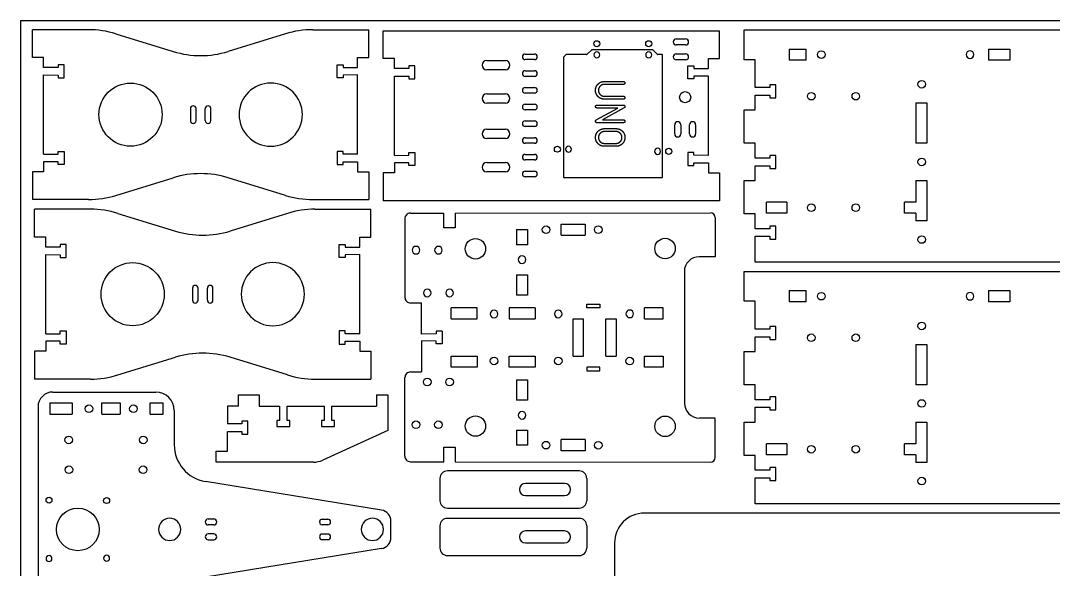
# Model space of a CAD drawing. Header units: millimetres. Extents: x -1447 to 1338, y -755 to 956.
# Drawn here: x -1447 to -891, y -288 to 7 of the extents above; entities that cross this region are included whole.
import ezdxf

# ---------------------------------------------------------------- set-up
doc = ezdxf.new("R2010")
doc.units = ezdxf.units.MM
doc.linetypes.add('HIDDEN', pattern=[9.525, 6.35, -3.175])
doc.layers.get('0').update_dxf_attribs({"lineweight": 70})
doc.layers.add('Hidden', color=7, linetype='HIDDEN', lineweight=70)

msp = doc.modelspace()

# ---------------------------------------------------------------- linework, layer by layer
at = {"color": 7, "lineweight": -3}
for p, q in [((-1447.18, 7), (-167.18, 7)), ((-1447.18, 7), (-1447.18, -755)), ((-1410.67, 2.15), (-1440.8, 2.15)), ((-1440.8, -12.83), (-1440.8, 2.15)), ((-1289.92, 2.15), (-1259.8, 2.15)), ((-1259.8, -12.83), (-1259.8, 2.15)), ((-1252.03, 1.53), (-1071.03, 1.53)), ((-1252.03, -13.45), (-1252.03, 1.53)), ((-1071.03, -13.45), (-1071.03, 1.53)), ((-1057.77, 2), (-883.17, 2)), ((-1057.77, -14), (-1057.77, 2)), ((-1395.93, -0.07), (-1365.04, -9.6)), ((-1304.67, -0.07), (-1335.56, -9.6)), ((-1094.28, -2.85), (-1089.28, -2.85)), ((-1175.65, -10.97), (-1170.65, -10.97)), ((-1139.98, -8.83), (-1142.37, -11.22)), ((-1106.99, -8.75), (-1139.8, -8.75)), ((-1104.42, -11.22), (-1106.81, -8.83)), ((-1089.28, -6.09), (-1094.28, -6.09)), ((-1094.28, -10.85), (-1089.28, -10.85)), ((-1033.6, -8.26), (-1033.6, -14.26)), ((-1033.6, -8.26), (-1024.45, -8.26)), ((-1024.45, -14.26), (-1024.45, -8.26)), ((-926.23, -8.26), (-926.23, -14.26)), ((-926.23, -8.26), (-914.82, -8.26)), ((-914.82, -8.26), (-914.82, -14.26)), ((-1434.8, -12.83), (-1440.8, -12.83)), ((-1434.8, -18.2), (-1434.8, -12.83)), ((-1265.8, -18.2), (-1265.8, -12.83)), ((-1265.8, -12.83), (-1259.8, -12.83)), ((-1246.03, -13.45), (-1252.03, -13.45)), ((-1246.03, -18.82), (-1246.03, -13.45)), ((-1196.31, -14.39), (-1186.31, -14.39)), ((-1170.65, -13.97), (-1175.65, -13.97)), ((-1155.02, -12.77), (-1155.02, -77.08)), ((-1153.72, -11.37), (-1154.95, -12.59)), ((-1142.55, -11.29), (-1153.54, -11.29)), ((-1101.94, -11.29), (-1104.24, -11.29)), ((-1101.68, -77.08), (-1101.68, -11.55)), ((-1089.28, -14.09), (-1094.28, -14.09)), ((-1077.03, -18.82), (-1077.03, -13.45)), ((-1077.03, -13.45), (-1071.03, -13.45)), ((-1051.77, -14), (-1057.77, -14)), ((-1051.77, -28.95), (-1051.77, -14)), ((-1024.45, -14.26), (-1033.6, -14.26)), ((-914.82, -14.26), (-926.23, -14.26)), ((-1427, -18.2), (-1434.8, -18.2)), ((-1434.8, -22.2), (-1427, -22.3)), ((-1434.8, -64.92), (-1434.8, -22.2)), ((-1427, -16.75), (-1427, -18.2)), ((-1423.8, -16.75), (-1427, -16.75)), ((-1423.8, -23.75), (-1423.8, -16.75)), ((-1276.8, -23.75), (-1276.8, -16.75)), ((-1276.8, -16.75), (-1273.6, -16.75)), ((-1273.6, -16.75), (-1273.6, -18.2)), ((-1273.6, -18.2), (-1265.8, -18.2)), ((-1265.8, -22.2), (-1273.6, -22.3)), ((-1265.8, -64.92), (-1265.8, -22.2)), ((-1238.23, -18.82), (-1246.03, -18.82)), ((-1238.23, -17.37), (-1238.23, -18.82)), ((-1235.03, -17.37), (-1238.23, -17.37)), ((-1235.03, -24.37), (-1235.03, -17.37)), ((-1186.31, -19.39), (-1196.31, -19.39)), ((-1175.65, -19.97), (-1170.65, -19.97)), ((-1088.03, -24.37), (-1088.03, -17.37)), ((-1088.03, -17.37), (-1084.83, -17.37)), ((-1084.83, -17.37), (-1084.83, -18.82)), ((-1084.83, -18.82), (-1077.03, -18.82)), ((-1427, -22.3), (-1427, -23.75)), ((-1427, -23.75), (-1423.8, -23.75)), ((-1273.6, -23.75), (-1276.8, -23.75)), ((-1273.6, -22.3), (-1273.6, -23.75)), ((-1246.03, -22.82), (-1238.23, -22.92)), ((-1246.03, -65.54), (-1246.03, -22.82)), ((-1238.23, -22.92), (-1238.23, -24.37)), ((-1238.23, -24.37), (-1235.03, -24.37)), ((-1170.65, -22.97), (-1175.65, -22.97)), ((-1133.04, -25.72), (-1123.3, -25.72)), ((-1123.3, -27.31), (-1131.09, -27.31)), ((-1084.83, -24.37), (-1088.03, -24.37)), ((-1077.03, -22.82), (-1084.83, -22.92)), ((-1084.83, -22.92), (-1084.83, -24.37)), ((-1077.03, -65.54), (-1077.03, -22.82)), ((-1043.97, -27.5), (-1043.97, -28.95)), ((-1040.77, -27.5), (-1043.97, -27.5)), ((-1040.77, -34.5), (-1040.77, -27.5)), ((-1196.31, -32.39), (-1186.31, -32.39)), ((-1175.65, -28.97), (-1170.65, -28.97)), ((-1170.65, -31.97), (-1175.65, -31.97)), ((-1043.97, -28.95), (-1051.77, -28.95)), ((-1051.77, -33.05), (-1043.97, -33.05)), ((-1051.77, -41.05), (-1051.77, -33.05)), ((-1043.97, -33.05), (-1043.97, -34.5)), ((-1186.31, -37.39), (-1196.31, -37.39)), ((-1175.65, -37.97), (-1170.65, -37.97)), ((-1136.44, -38.41), (-1123.75, -38.41)), ((-1123.3, -35.24), (-1133.04, -35.24)), ((-1131.1, -33.65), (-1123.3, -33.65)), ((-1043.97, -34.5), (-1040.77, -34.5)), ((-965.46, -37.28), (-965.46, -58.95)), ((-965.46, -37.28), (-959.46, -37.28)), ((-959.46, -37.28), (-959.46, -58.95)), ((-1355.8, -40.31), (-1355.8, -46.81)), ((-1352.8, -46.81), (-1352.8, -40.31)), ((-1347.8, -46.81), (-1347.8, -40.31)), ((-1344.8, -46.81), (-1344.8, -40.31)), ((-1170.65, -40.97), (-1175.65, -40.97)), ((-1137.39, -46.44), (-1125.79, -40)), ((-1125.79, -40), (-1136.43, -40)), ((-1122.35, -39.9), (-1133.94, -46.34)), ((-1057.77, -41.05), (-1051.77, -41.05)), ((-1057.77, -58.95), (-1057.77, -41.05)), ((-1175.65, -46.97), (-1170.65, -46.97)), ((-1170.65, -49.97), (-1175.65, -49.97)), ((-1124.2, -47.93), (-1135.94, -47.93)), ((-1133.94, -46.34), (-1124.2, -46.34)), ((-1095.15, -53.98), (-1095.15, -48.98)), ((-1091.91, -48.98), (-1091.91, -53.98)), ((-1087.15, -53.98), (-1087.15, -48.98)), ((-1083.91, -48.98), (-1083.91, -53.98)), ((-1196.31, -51.39), (-1186.31, -51.39)), ((-1133.04, -51.1), (-1126.69, -51.1)), ((-1126.69, -52.69), (-1131.09, -52.69)), ((-1186.31, -56.39), (-1196.31, -56.39)), ((-1175.65, -55.97), (-1170.65, -55.97)), ((-1170.65, -58.97), (-1175.65, -58.97)), ((-1129.42, -60.62), (-1133.04, -60.62)), ((-1131.1, -59.03), (-1126.69, -59.03)), ((-1051.77, -58.95), (-1057.77, -58.95)), ((-1051.77, -66.95), (-1051.77, -58.95)), ((-959.46, -58.95), (-965.46, -58.95)), ((-1434.8, -64.92), (-1427, -64.82)), ((-1427, -64.82), (-1427, -63.37)), ((-1427, -63.37), (-1423.8, -63.37)), ((-1423.8, -63.37), (-1423.8, -70.37)), ((-1276.8, -63.37), (-1276.8, -70.37)), ((-1273.6, -63.37), (-1276.8, -63.37)), ((-1273.6, -64.82), (-1273.6, -63.37)), ((-1265.8, -64.92), (-1273.6, -64.82)), ((-1246.03, -65.54), (-1238.23, -65.44)), ((-1238.23, -65.44), (-1238.23, -63.99)), ((-1238.23, -63.99), (-1235.03, -63.99)), ((-1235.03, -63.99), (-1235.03, -70.99)), ((-1175.65, -64.97), (-1170.65, -64.97)), ((-1088.03, -63.99), (-1088.03, -70.99)), ((-1084.83, -63.99), (-1088.03, -63.99)), ((-1084.83, -65.44), (-1084.83, -63.99)), ((-1077.03, -65.54), (-1084.83, -65.44)), ((-1043.97, -65.5), (-1043.97, -66.95)), ((-1040.77, -65.5), (-1043.97, -65.5)), ((-1040.77, -72.5), (-1040.77, -65.5)), ((-1427, -68.92), (-1434.8, -68.92)), ((-1434.8, -68.92), (-1434.8, -74.29)), ((-1427, -70.37), (-1427, -68.92)), ((-1423.8, -70.37), (-1427, -70.37)), ((-1276.8, -70.37), (-1273.6, -70.37)), ((-1273.6, -68.92), (-1265.8, -68.92)), ((-1273.6, -70.37), (-1273.6, -68.92)), ((-1265.8, -68.92), (-1265.8, -74.29)), ((-1238.23, -69.54), (-1246.03, -69.54)), ((-1246.03, -69.54), (-1246.03, -74.91)), ((-1238.23, -70.99), (-1238.23, -69.54)), ((-1235.03, -70.99), (-1238.23, -70.99)), ((-1196.31, -69.39), (-1186.31, -69.39)), ((-1170.65, -67.97), (-1175.65, -67.97)), ((-1088.03, -70.99), (-1084.83, -70.99)), ((-1084.83, -69.54), (-1077.03, -69.54)), ((-1084.83, -70.99), (-1084.83, -69.54)), ((-1077.03, -69.54), (-1077.03, -74.91)), ((-1043.97, -66.95), (-1051.77, -66.95)), ((-1051.77, -71.05), (-1043.97, -71.05)), ((-1051.77, -79.05), (-1051.77, -71.05)), ((-1043.97, -71.05), (-1043.97, -72.5)), ((-1434.8, -74.29), (-1440.8, -74.29)), ((-1440.8, -74.29), (-1440.8, -89.27)), ((-1395.93, -87.05), (-1365.04, -77.52)), ((-1304.67, -87.05), (-1335.56, -77.52)), ((-1265.8, -74.29), (-1259.8, -74.29)), ((-1259.8, -74.29), (-1259.8, -89.27)), ((-1246.03, -74.91), (-1252.03, -74.91)), ((-1252.03, -74.91), (-1252.03, -89.89)), ((-1186.31, -74.39), (-1196.31, -74.39)), ((-1175.65, -73.97), (-1170.65, -73.97)), ((-1170.65, -76.97), (-1175.65, -76.97)), ((-1154.77, -77.33), (-1101.94, -77.33)), ((-1077.03, -74.91), (-1071.03, -74.91)), ((-1071.03, -74.91), (-1071.03, -89.89)), ((-1043.97, -72.5), (-1040.77, -72.5)), ((-1057.77, -79.05), (-1051.77, -79.05)), ((-1057.77, -96.95), (-1057.77, -79.05)), ((-965.46, -79.05), (-965.46, -90.64)), ((-965.46, -79.05), (-959.46, -79.05)), ((-959.46, -79.05), (-959.46, -100.72)), ((-1410.67, -89.27), (-1440.8, -89.27)), ((-1409.55, -94.47), (-1439.68, -94.47)), ((-1439.68, -109.45), (-1439.68, -94.47)), ((-1289.92, -89.27), (-1259.8, -89.27)), ((-1288.8, -94.47), (-1258.68, -94.47)), ((-1258.68, -109.45), (-1258.68, -94.47)), ((-1071.03, -89.89), (-1252.03, -89.89)), ((-1045.76, -96.64), (-1045.76, -90.64)), ((-1034.76, -90.64), (-1045.76, -90.64)), ((-1034.76, -90.64), (-1034.76, -96.64)), ((-971.46, -96.64), (-971.46, -90.64)), ((-965.46, -90.64), (-971.46, -90.64)), ((-1394.81, -96.69), (-1363.92, -106.22)), ((-1303.55, -96.69), (-1334.44, -106.22)), ((-1240.42, -99.61), (-1240.37, -141.91)), ((-1237.43, -96.6), (-1219.35, -96.58)), ((-1219.35, -104.48), (-1219.35, -96.58)), ((-1213.35, -96.57), (-1075.93, -96.41)), ((-1213.35, -96.57), (-1213.35, -104.48)), ((-1073.42, -98.91), (-1073.4, -120.01)), ((-1051.77, -96.95), (-1057.77, -96.95)), ((-1051.77, -104.95), (-1051.77, -96.95)), ((-1034.76, -96.64), (-1045.76, -96.64)), ((-965.46, -96.64), (-971.46, -96.64)), ((-965.46, -96.64), (-965.46, -100.72)), ((-1213.35, -104.48), (-1219.35, -104.48)), ((-1180.31, -105.45), (-1180.31, -113.6)), ((-1180.31, -105.45), (-1174.31, -105.45)), ((-1174.31, -105.45), (-1174.31, -113.6)), ((-1156.32, -102.49), (-1143.42, -102.47)), ((-1156.32, -108.49), (-1156.32, -102.49)), ((-1143.42, -102.47), (-1143.42, -108.47)), ((-1043.97, -104.95), (-1051.77, -104.95)), ((-1043.97, -103.5), (-1043.97, -104.95)), ((-1040.77, -103.5), (-1043.97, -103.5)), ((-1040.77, -110.5), (-1040.77, -103.5)), ((-959.46, -100.72), (-965.46, -100.72)), ((-1433.68, -109.45), (-1439.68, -109.45)), ((-1433.68, -114.82), (-1433.68, -109.45)), ((-1264.68, -114.82), (-1264.68, -109.45)), ((-1264.68, -109.45), (-1258.68, -109.45)), ((-1156.32, -108.49), (-1143.42, -108.47)), ((-1051.77, -123), (-1051.77, -109.05)), ((-1051.77, -109.05), (-1043.97, -109.05)), ((-1043.97, -109.05), (-1043.97, -110.5)), ((-1043.97, -110.5), (-1040.77, -110.5)), ((-1425.88, -114.82), (-1433.68, -114.82)), ((-1425.88, -113.37), (-1425.88, -114.82)), ((-1422.68, -113.37), (-1425.88, -113.37)), ((-1422.68, -120.37), (-1422.68, -113.37)), ((-1275.68, -120.37), (-1275.68, -113.37)), ((-1275.68, -113.37), (-1272.48, -113.37)), ((-1272.48, -113.37), (-1272.48, -114.82)), ((-1272.48, -114.82), (-1264.68, -114.82)), ((-1174.31, -113.6), (-1180.31, -113.6)), ((-1433.68, -118.82), (-1425.88, -118.92)), ((-1433.68, -161.54), (-1433.68, -118.82)), ((-1425.88, -118.92), (-1425.88, -120.37)), ((-1425.88, -120.37), (-1422.68, -120.37)), ((-1272.48, -120.37), (-1275.68, -120.37)), ((-1264.68, -118.82), (-1272.48, -118.92)), ((-1272.48, -118.92), (-1272.48, -120.37)), ((-1264.68, -161.54), (-1264.68, -118.82)), ((-1073.4, -120.01), (-1081.98, -120.03)), ((-297.87, -123), (-1051.77, -123)), ((-1180.35, -129.72), (-1174.35, -129.71)), ((-1180.35, -129.72), (-1180.33, -140.66)), ((-1174.35, -129.71), (-1174.33, -140.66)), ((-1089.96, -128.04), (-1089.88, -198.91)), ((-1057.77, -128), (-883.17, -128)), ((-1057.77, -144), (-1057.77, -128)), ((-1354.68, -136.93), (-1354.68, -143.43)), ((-1351.68, -143.43), (-1351.68, -136.93)), ((-1346.68, -143.43), (-1346.68, -136.93)), ((-1343.68, -143.43), (-1343.68, -136.93)), ((-1033.6, -138.26), (-1033.6, -144.26)), ((-1033.6, -138.26), (-1024.45, -138.26)), ((-1024.45, -144.26), (-1024.45, -138.26)), ((-926.23, -138.26), (-926.23, -144.26)), ((-926.23, -138.26), (-914.82, -138.26)), ((-914.82, -138.26), (-914.82, -144.26)), ((-1174.33, -140.66), (-1180.33, -140.66)), ((-1051.77, -144), (-1057.77, -144)), ((-1051.77, -158.95), (-1051.77, -144)), ((-1024.45, -144.26), (-1033.6, -144.26)), ((-914.82, -144.26), (-926.23, -144.26)), ((-1237.37, -144.9), (-1231.37, -144.89)), ((-1231.35, -161.63), (-1231.37, -144.89)), ((-1201.4, -147.46), (-1215.4, -147.46)), ((-1215.4, -153.46), (-1215.4, -147.46)), ((-1201.4, -153.46), (-1201.4, -147.46)), ((-1170.3, -147.46), (-1184.3, -147.46)), ((-1184.3, -147.46), (-1184.3, -153.46)), ((-1170.3, -147.46), (-1170.3, -153.46)), ((-1142.45, -145.49), (-1135.5, -145.48)), ((-1142.45, -147.49), (-1142.45, -145.49)), ((-1135.5, -147.48), (-1142.45, -147.49)), ((-1135.5, -145.48), (-1135.5, -147.48)), ((-1101.35, -147.46), (-1111.35, -147.46)), ((-1111.35, -153.46), (-1111.35, -147.46)), ((-1101.35, -153.46), (-1101.35, -147.46)), ((-1215.4, -153.46), (-1201.4, -153.46)), ((-1184.3, -153.46), (-1170.3, -153.46)), ((-1149.82, -153.47), (-1144.22, -153.46)), ((-1149.79, -173.46), (-1149.82, -153.47)), ((-1144.19, -173.47), (-1144.22, -153.46)), ((-1132.22, -153.47), (-1126.62, -153.46)), ((-1132.2, -173.46), (-1132.22, -153.47)), ((-1126.62, -153.46), (-1126.6, -173.47)), ((-1111.35, -153.46), (-1101.35, -153.46)), ((-1425.88, -161.44), (-1425.88, -159.99)), ((-1425.88, -159.99), (-1422.68, -159.99)), ((-1422.68, -159.99), (-1422.68, -166.99)), ((-1275.68, -159.99), (-1275.68, -166.99)), ((-1272.48, -159.99), (-1275.68, -159.99)), ((-1272.48, -161.44), (-1272.48, -159.99)), ((-1220.34, -160.02), (-1223.55, -160.05)), ((-1223.55, -160.05), (-1223.55, -161.56)), ((-1220.34, -160.02), (-1220.35, -166.91)), ((-1043.97, -158.95), (-1051.77, -158.95)), ((-1043.97, -157.5), (-1043.97, -158.95)), ((-1040.77, -157.5), (-1043.97, -157.5)), ((-1040.77, -164.5), (-1040.77, -157.5)), ((-1433.68, -161.54), (-1425.88, -161.44)), ((-1425.88, -165.54), (-1433.68, -165.54)), ((-1433.68, -165.54), (-1433.68, -170.91)), ((-1425.88, -166.99), (-1425.88, -165.54)), ((-1264.68, -161.54), (-1272.48, -161.44)), ((-1272.48, -165.54), (-1264.68, -165.54)), ((-1272.48, -166.99), (-1272.48, -165.54)), ((-1264.68, -165.54), (-1264.68, -170.91)), ((-1231.35, -165.3), (-1231.37, -182.04)), ((-1223.55, -161.56), (-1231.35, -161.63)), ((-1223.55, -165.38), (-1231.35, -165.3)), ((-1223.55, -166.88), (-1223.55, -165.38)), ((-1051.77, -163.05), (-1043.97, -163.05)), ((-1051.77, -171.05), (-1051.77, -163.05)), ((-1043.97, -163.05), (-1043.97, -164.5)), ((-1043.97, -164.5), (-1040.77, -164.5)), ((-1433.68, -170.91), (-1439.68, -170.91)), ((-1439.68, -170.91), (-1439.68, -185.89)), ((-1422.68, -166.99), (-1425.88, -166.99)), ((-1275.68, -166.99), (-1272.48, -166.99)), ((-1264.68, -170.91), (-1258.68, -170.91)), ((-1258.68, -170.91), (-1258.68, -185.89)), ((-1220.35, -166.91), (-1223.55, -166.88)), ((-1057.77, -171.05), (-1051.77, -171.05)), ((-1057.77, -188.95), (-1057.77, -171.05)), ((-965.46, -167.28), (-965.46, -188.95)), ((-965.46, -167.28), (-959.46, -167.28)), ((-959.46, -167.28), (-959.46, -188.95)), ((-1394.81, -183.67), (-1363.92, -174.14)), ((-1303.55, -183.67), (-1334.44, -174.14)), ((-1215.4, -173.47), (-1201.4, -173.47)), ((-1215.4, -179.47), (-1215.4, -173.47)), ((-1201.4, -173.47), (-1201.4, -179.47)), ((-1184.3, -173.47), (-1170.3, -173.47)), ((-1184.3, -179.47), (-1184.3, -173.47)), ((-1170.3, -173.47), (-1170.3, -179.47)), ((-1149.79, -173.46), (-1144.19, -173.47)), ((-1132.2, -173.46), (-1126.6, -173.47)), ((-1111.35, -173.47), (-1101.35, -173.47)), ((-1111.35, -179.47), (-1111.35, -173.47)), ((-1101.35, -173.47), (-1101.35, -179.47)), ((-1237.37, -182.03), (-1231.37, -182.04)), ((-1201.4, -179.47), (-1215.4, -179.47)), ((-1170.3, -179.47), (-1184.3, -179.47)), ((-1142.45, -179.44), (-1142.45, -181.44)), ((-1135.5, -179.45), (-1142.45, -179.44)), ((-1142.45, -181.44), (-1135.5, -181.45)), ((-1135.5, -181.45), (-1135.5, -179.45)), ((-1101.35, -179.47), (-1111.35, -179.47)), ((-1409.55, -185.89), (-1439.68, -185.89)), ((-1288.8, -185.89), (-1258.68, -185.89)), ((-1240.42, -227.33), (-1240.37, -185.03)), ((-1180.33, -186.27), (-1180.35, -197.22)), ((-1180.33, -186.27), (-1174.33, -186.27)), ((-1174.33, -186.27), (-1174.35, -197.22)), ((-1051.77, -188.95), (-1057.77, -188.95)), ((-1051.77, -196.95), (-1051.77, -188.95)), ((-959.46, -188.95), (-965.46, -188.95)), ((-1429.84, -192.82), (-1374.49, -192.82)), ((-1329.88, -194.39), (-1318.88, -194.39)), ((-1329.88, -200.39), (-1329.88, -194.39)), ((-1318.88, -194.39), (-1318.88, -200.39)), ((-1255.58, -194.39), (-1249.58, -194.39)), ((-1255.58, -194.39), (-1255.58, -200.39)), ((-1249.58, -194.39), (-1249.58, -213.57)), ((-1431.45, -198.7), (-1431.45, -204.82)), ((-1431.45, -198.7), (-1419.46, -198.7)), ((-1419.46, -198.7), (-1419.46, -204.82)), ((-1403.4, -198.7), (-1393.54, -198.7)), ((-1403.4, -204.82), (-1403.4, -198.7)), ((-1393.54, -198.7), (-1393.54, -204.82)), ((-1377.47, -198.7), (-1370.49, -198.7)), ((-1377.47, -204.82), (-1377.47, -198.7)), ((-1370.49, -204.82), (-1370.49, -198.7)), ((-1174.35, -197.22), (-1180.35, -197.22)), ((-1043.97, -196.95), (-1051.77, -196.95)), ((-1043.97, -195.5), (-1043.97, -196.95)), ((-1040.77, -195.5), (-1043.97, -195.5)), ((-1040.77, -202.5), (-1040.77, -195.5)), ((-1437.84, -200.82), (-1437.84, -332.68)), ((-1431.45, -204.82), (-1419.46, -204.82)), ((-1403.4, -204.82), (-1393.54, -204.82)), ((-1377.47, -204.82), (-1370.49, -204.82)), ((-1364.49, -202.82), (-1364.49, -221.24)), ((-1335.88, -200.39), (-1335.88, -209.98)), ((-1329.88, -200.39), (-1335.88, -200.39)), ((-1318.88, -200.39), (-1307.83, -200.39)), ((-1307.83, -200.39), (-1307.83, -208.19)), ((-1303.73, -208.19), (-1303.73, -200.39)), ((-1303.73, -200.39), (-1283.83, -200.39)), ((-1283.83, -200.39), (-1283.83, -208.19)), ((-1279.73, -208.19), (-1279.73, -200.39)), ((-1279.73, -200.39), (-1255.58, -200.39)), ((-1051.77, -201.05), (-1043.97, -201.05)), ((-1051.77, -209.05), (-1051.77, -201.05)), ((-1043.97, -201.05), (-1043.97, -202.5)), ((-1043.97, -202.5), (-1040.77, -202.5)), ((-1328.08, -209.98), (-1335.88, -209.98)), ((-1328.08, -208.53), (-1328.08, -209.98)), ((-1324.88, -208.53), (-1328.08, -208.53)), ((-1324.88, -215.53), (-1324.88, -208.53)), ((-1309.28, -208.19), (-1309.28, -211.39)), ((-1307.83, -208.19), (-1309.28, -208.19)), ((-1302.28, -208.19), (-1303.73, -208.19)), ((-1302.28, -211.39), (-1302.28, -208.19)), ((-1283.83, -208.19), (-1285.28, -208.19)), ((-1285.28, -208.19), (-1285.28, -211.39)), ((-1278.28, -208.19), (-1279.73, -208.19)), ((-1278.28, -211.39), (-1278.28, -208.19)), ((-1073.4, -206.92), (-1081.89, -206.9)), ((-1073.42, -228.02), (-1073.4, -206.92)), ((-1057.77, -209.05), (-1051.77, -209.05)), ((-1057.77, -226.95), (-1057.77, -209.05)), ((-965.46, -209.05), (-965.46, -220.64)), ((-965.46, -209.05), (-959.46, -209.05)), ((-959.46, -209.05), (-959.46, -230.72)), ((-1335.88, -214.08), (-1328.08, -214.08)), ((-1335.88, -224.57), (-1335.88, -214.08)), ((-1328.08, -214.08), (-1328.08, -215.53)), ((-1328.08, -215.53), (-1324.88, -215.53)), ((-1309.28, -211.39), (-1302.28, -211.39)), ((-1285.28, -211.39), (-1278.28, -211.39)), ((-1249.58, -213.57), (-1284.54, -229.49)), ((-1180.31, -213.33), (-1180.31, -221.48)), ((-1180.31, -213.33), (-1174.31, -213.33)), ((-1174.31, -213.33), (-1174.31, -221.48)), ((-1174.31, -221.48), (-1180.31, -221.48)), ((-1156.32, -224.44), (-1156.32, -218.44)), ((-1143.42, -218.46), (-1156.32, -218.44)), ((-1143.42, -218.46), (-1143.42, -224.46)), ((-1045.76, -226.64), (-1045.76, -220.64)), ((-1034.76, -220.64), (-1045.76, -220.64)), ((-1034.76, -220.64), (-1034.76, -226.64)), ((-971.46, -226.64), (-971.46, -220.64)), ((-965.46, -220.64), (-971.46, -220.64)), ((-1341.88, -230.57), (-1341.88, -224.57)), ((-1341.88, -224.57), (-1335.88, -224.57)), ((-1219.35, -230.35), (-1219.35, -222.48)), ((-1219.35, -222.48), (-1213.35, -222.48)), ((-1213.35, -222.48), (-1213.35, -230.36)), ((-1143.42, -224.46), (-1156.32, -224.44)), ((-1051.77, -226.95), (-1057.77, -226.95)), ((-1051.77, -234.95), (-1051.77, -226.95)), ((-1034.76, -226.64), (-1045.76, -226.64)), ((-965.46, -226.64), (-971.46, -226.64)), ((-965.46, -226.64), (-965.46, -230.72)), ((-1289.51, -230.57), (-1341.88, -230.57)), ((-1237.43, -230.33), (-1219.35, -230.35)), ((-1213.35, -230.36), (-1075.93, -230.52)), ((-959.46, -230.72), (-965.46, -230.72)), ((-1146.5, -235.31), (-1217.5, -235.31)), ((-1043.97, -234.95), (-1051.77, -234.95)), ((-1043.97, -233.5), (-1043.97, -234.95)), ((-1040.77, -233.5), (-1043.97, -233.5)), ((-1040.77, -240.5), (-1040.77, -233.5)), ((-1252.92, -256.4), (-1347.7, -240.98)), ((-1221.5, -239.31), (-1221.5, -251.31)), ((-1154.5, -242.06), (-1175.5, -242.06)), ((-1142.5, -239.31), (-1142.5, -251.31)), ((-1051.77, -253), (-1051.77, -239.05)), ((-1051.77, -239.05), (-1043.97, -239.05)), ((-1043.97, -239.05), (-1043.97, -240.5)), ((-1043.97, -240.5), (-1040.77, -240.5)), ((-1175.5, -248.56), (-1154.5, -248.56)), ((-1217.5, -255.31), (-1146.5, -255.31)), ((-297.87, -253), (-1051.77, -253)), ((-1346.27, -261.15), (-1343.27, -261.15)), ((-1146.5, -260.81), (-1217.5, -260.81)), ((-287.87, -258), (-1111.52, -258)), ((-1343.27, -264.35), (-1346.27, -264.35)), ((-1284.86, -261.25), (-1281.86, -261.25)), ((-1281.86, -264.25), (-1284.86, -264.25)), ((-1247.89, -271.18), (-1247.89, -262.32)), ((-1221.5, -264.81), (-1221.5, -276.81)), ((-1142.5, -264.81), (-1142.5, -276.81)), ((-1343.27, -269.15), (-1346.27, -269.15)), ((-1346.27, -272.35), (-1343.27, -272.35)), ((-1281.86, -269.25), (-1284.86, -269.25)), ((-1284.86, -272.25), (-1281.86, -272.25)), ((-1154.5, -267.56), (-1175.5, -267.56)), ((-1252.92, -277.1), (-1347.7, -292.52)), ((-1175.5, -274.06), (-1154.5, -274.06)), ((-1127.52, -274), (-1127.52, -406)), ((-1217.5, -280.81), (-1146.5, -280.81))]:
    msp.add_line(p, q, dxfattribs=at)
for centre, radius in [((-1137.07, -5.39), 1.62), ((-1109.14, -5.39), 1.62), ((-1016.22, -11.26), 2.05), ((-1388.03, -43.56), 17), ((-962.17, -27.23), 2.05), ((-1089.53, -34.18), 3), ((-1021.66, -33.64), 2.05), ((-997.67, -33.64), 2.05), ((-1158.31, -62.18), 1.62), ((-1098.39, -63.32), 1.62), ((-962.17, -69), 2.05), ((-1021.66, -93.64), 2.05), ((-997.67, -93.64), 2.05), ((-1164.37, -105.5), 2.05), ((-1136.32, -105.46), 2.05), ((-1202.4, -115.76), 5.5), ((-1100.35, -115.63), 5.5), ((-962.17, -110.77), 2.05), ((-1386.91, -140.18), 17), ((-1016.22, -141.26), 2.05), ((-962.17, -157.23), 2.05), ((-1021.66, -163.64), 2.05), ((-997.67, -163.64), 2.05), ((-1192.36, -176.08), 2.05), ((-1157.86, -176.12), 2.05), ((-1119.34, -176.17), 2.05), ((-1228.35, -187.43), 2.05), ((-1216.35, -187.43), 2.05), ((-1410.45, -201.82), 2.05), ((-1386.49, -201.82), 2.05), ((-962.17, -199), 2.05), ((-1234.4, -210.43), 2.05), ((-1222.35, -210.43), 2.05), ((-1202.4, -211.17), 5.5), ((-1100.35, -211.3), 5.5), ((-1421.27, -218.63), 2.05), ((-1381.19, -218.63), 2.05), ((-1164.37, -221.43), 2.05), ((-1136.32, -221.47), 2.05), ((-1021.66, -223.64), 2.05), ((-997.67, -223.64), 2.05), ((-1421.22, -234.63), 2.05), ((-1381.29, -234.63), 2.05), ((-962.17, -240.77), 2.05), ((-1431.92, -251.04), 1.6), ((-1400.92, -251.25), 1.6), ((-1416.42, -266.75), 11.5)]:
    msp.add_circle(centre, radius, dxfattribs=at)
at = {"color": 7, "lineweight": -3, "extrusion": (3.95987e-13, -3.06544e-15, -1)}
msp.add_circle((1137.07, -11.39), 1.62, dxfattribs=at)
at = {"color": 7, "lineweight": -3, "extrusion": (3.95974e-13, -3.06544e-15, -1)}
msp.add_circle((1109.14, -11.39), 1.62, dxfattribs=at)
at = {"color": 7, "lineweight": -3, "extrusion": (2.84142e-16, 5.55112e-17, -1)}
for centre in [(936.21, -11.26), (936.21, -141.26)]:
    msp.add_circle(centre, 2.05, dxfattribs=at)
at = {"color": 7, "lineweight": -3, "extrusion": (-3.0694e-15, -3.06544e-15, -1)}
for centre in [(1312.57, -43.56), (1311.45, -140.18)]:
    msp.add_circle(centre, 17, dxfattribs=at)
at = {"color": 7, "lineweight": -3, "extrusion": (3.95986e-13, -3.06544e-15, -1)}
msp.add_circle((1152.31, -62.18), 1.62, dxfattribs=at)
at = {"color": 7, "lineweight": -3, "extrusion": (3.96038e-13, -3.06544e-15, -1)}
msp.add_circle((1104.39, -63.32), 1.62, dxfattribs=at)
at = {"color": 7, "lineweight": -3, "extrusion": (6.20977e-17, -4.85568e-15, -1)}
for centre in [(1234.4, -116.5), (1222.35, -116.5), (1177.31, -121.6), (1228.35, -139.5), (1216.35, -139.5), (1192.36, -150.85), (1157.86, -150.81), (1119.34, -150.76), (1177.31, -205.33)]:
    msp.add_circle(centre, 2.05, dxfattribs=at)
at = {"color": 7, "lineweight": -3, "extrusion": (9.38225e-15, -5.97317e-15, -1)}
for centre, radius in [((1366.97, -266.75), 6), ((1257.86, -266.75), 6), ((1431.92, -282.46), 1.6), ((1400.92, -282.25), 1.6)]:
    msp.add_circle(centre, radius, dxfattribs=at)
at = {"color": 7, "lineweight": -3}
for centre, radius, start, end in [((-1410.67, -47.85), 50, 72.8523, 90), ((-1289.92, -47.85), 50, 90, 107.1477), ((-1094.28, -4.47), 1.62, 90, 270), ((-1089.28, -4.47), 1.62, 270, 90), ((-1350.3, 38.18), 50, 252.8523, 287.1477), ((-1175.65, -12.47), 1.5, 90, 270), ((-1170.65, -12.47), 1.5, 270, 90), ((-1139.8, -9.01), 0.254, 90, 135), ((-1106.99, -9.01), 0.254, 45, 90), ((-1094.28, -12.47), 1.62, 90, 270), ((-1089.28, -12.47), 1.62, 270, 90), ((-1196.31, -16.89), 2.5, 90, 270), ((-1186.31, -16.89), 2.5, 270, 90), ((-1154.77, -12.77), 0.254, 135, 180), ((-1153.54, -11.55), 0.254, 90, 135), ((-1142.55, -11.04), 0.254, 270, 315), ((-1104.24, -11.04), 0.254, 225, 270), ((-1101.94, -11.55), 0.254, 0, 90), ((-1175.65, -21.47), 1.5, 90, 270), ((-1170.65, -21.47), 1.5, 270, 90), ((-1196.31, -34.89), 2.5, 90, 270), ((-1186.31, -34.89), 2.5, 270, 90), ((-1175.65, -30.47), 1.5, 90, 270), ((-1170.65, -30.47), 1.5, 270, 90), ((-1354.3, -40.31), 1.5, 360, 180), ((-1346.3, -40.31), 1.5, 0, 180), ((-1175.65, -39.47), 1.5, 90, 270), ((-1170.65, -39.47), 1.5, 270, 90), ((-1354.3, -46.81), 1.5, 180, 0), ((-1346.3, -46.81), 1.5, 180, 0), ((-1175.65, -48.47), 1.5, 90, 270), ((-1170.65, -48.47), 1.5, 270, 90), ((-1093.53, -48.98), 1.62, 0, 180), ((-1085.53, -48.98), 1.62, 0, 180), ((-1196.31, -53.89), 2.5, 90, 270), ((-1186.31, -53.89), 2.5, 270, 90), ((-1093.53, -53.98), 1.62, 180, 360), ((-1085.53, -53.98), 1.62, 180, 360), ((-1175.65, -57.47), 1.5, 90, 270), ((-1170.65, -57.47), 1.5, 270, 90), ((-1175.65, -66.47), 1.5, 90, 270), ((-1170.65, -66.47), 1.5, 270, 90), ((-1196.31, -71.89), 2.5, 90, 270), ((-1186.31, -71.89), 2.5, 270, 90), ((-1350.3, -125.3), 50, 72.8523, 107.1477), ((-1175.65, -75.47), 1.5, 90, 270), ((-1170.65, -75.47), 1.5, 270, 90), ((-1154.77, -77.08), 0.254, 180, 270), ((-1101.94, -77.08), 0.254, 270, 0), ((-1410.67, -39.27), 50, 270, 287.1477), ((-1289.92, -39.27), 50, 252.8523, 270), ((-1409.55, -144.47), 50, 72.8523, 90), ((-1288.8, -144.47), 50, 90, 107.1477), ((-1237.42, -99.6), 3, 90.067, 180.0674), ((-1075.92, -98.91), 2.5, 0.0674, 90.067), ((-1349.18, -58.44), 50, 252.8523, 287.1477), ((-1081.96, -128.03), 8, 90.1191, 180.0674), ((-1353.18, -136.93), 1.5, 360, 180), ((-1345.18, -136.93), 1.5, 0, 180), ((-1353.18, -143.43), 1.5, 180, 0), ((-1345.18, -143.43), 1.5, 180, 0), ((-1237.37, -141.9), 3, 180.0674, 270.0674), ((-1349.18, -221.92), 50, 72.8523, 107.1477), ((-1237.37, -185.03), 3, 89.9326, 179.9326), ((-1409.55, -135.89), 50, 270, 287.1477), ((-1288.8, -135.89), 50, 252.8523, 270), ((-1429.84, -200.82), 8, 90, 180), ((-1374.49, -202.82), 10, 0, 90), ((-1081.88, -198.9), 8, 180.0674, 269.8809), ((-1344.49, -221.24), 20, 180, 260.7576), ((-1237.42, -227.33), 3, 179.9326, 269.933), ((-1289.51, -218.57), 12, 270, 294.4743), ((-1075.92, -228.02), 2.5, 269.933, 359.9326), ((-1217.5, -239.31), 4, 90, 180), ((-1146.5, -239.31), 4, 360, 90), ((-1175.5, -245.31), 3.25, 90, 270), ((-1154.5, -245.31), 3.25, 270, 90), ((-1217.5, -251.31), 4, 180, 270), ((-1146.5, -251.31), 4, 270, 0), ((-1346.27, -262.75), 1.6, 90, 270), ((-1343.27, -262.75), 1.6, 270, 90), ((-1253.89, -262.32), 6, 0, 80.7576), ((-1217.5, -264.81), 4, 90, 180), ((-1146.5, -264.81), 4, 360, 90), ((-1111.52, -274), 16, 90, 180.0002), ((-1284.86, -262.75), 1.5, 90, 270), ((-1281.86, -262.75), 1.5, 270, 90), ((-1346.27, -270.75), 1.6, 90, 270), ((-1343.27, -270.75), 1.6, 270, 90), ((-1284.86, -270.75), 1.5, 90, 270), ((-1281.86, -270.75), 1.5, 270, 90), ((-1253.89, -271.18), 6, 279.2424, 360), ((-1175.5, -270.81), 3.25, 90, 270), ((-1154.5, -270.81), 3.25, 270, 90), ((-1217.5, -276.81), 4, 180, 270), ((-1146.5, -276.81), 4, 270, 0)]:
    msp.add_arc(centre, radius, start, end, dxfattribs=at)
for points in [[(-1136.4, -33.84), (-1137.08, -33.16), (-1137.8, -31.43), (-1137.8, -29.53), (-1137.08, -27.79), (-1136.4, -27.12)], [(-1136.4, -27.12), (-1135.74, -26.44), (-1133.99, -25.72), (-1133.04, -25.72)], [(-1133.04, -35.24), (-1133.99, -35.24), (-1135.74, -34.53), (-1136.4, -33.84)], [(-1121.97, -39), (-1121.89, -39.27), (-1122.11, -39.78), (-1122.35, -39.9)], [(-1137.77, -47.33), (-1137.85, -47.06), (-1137.62, -46.57), (-1137.39, -46.44)], [(-1136.4, -59.22), (-1137.08, -58.54), (-1137.8, -56.81), (-1137.8, -54.91), (-1137.08, -53.16), (-1136.4, -52.5)], [(-1136.4, -52.5), (-1135.74, -51.82), (-1133.99, -51.1), (-1133.04, -51.1)], [(-1126.69, -51.1), (-1125.74, -51.1), (-1124.01, -51.82), (-1123.33, -52.5)], [(-1124.46, -53.62), (-1124.9, -53.16), (-1126.06, -52.69), (-1126.69, -52.69)], [(-1124.46, -58.1), (-1124, -57.65), (-1123.52, -56.49), (-1123.52, -55.23), (-1124, -54.07), (-1124.46, -53.62)], [(-1133.04, -60.62), (-1133.99, -60.62), (-1135.74, -59.91), (-1136.4, -59.22)], [(-1126.69, -59.03), (-1126.06, -59.03), (-1124.9, -58.56), (-1124.46, -58.1)]]:
    msp.add_open_spline(points, degree=2, dxfattribs=at)
for points, knots in [([(-1131.09, -27.31), (-1132.06, -27.31), (-1133.04, -27.31), (-1133.69, -27.31), (-1134.85, -27.82), (-1135.7, -28.67), (-1136.21, -29.83), (-1136.21, -31.13), (-1135.7, -32.29), (-1134.85, -33.15), (-1133.69, -33.65), (-1133.04, -33.65), (-1132.07, -33.65), (-1131.1, -33.65)], [-1.498026, -1.498026, -1.498026, 0, 0, 1, 2, 3, 4, 5, 6, 7, 8, 8, 9.488063, 9.488063, 9.488063]), ([(-1123.3, -25.72), (-1123.01, -25.72), (-1122.73, -25.72), (-1122.4, -25.72), (-1121.94, -26.18), (-1121.94, -26.85), (-1122.4, -27.31), (-1122.73, -27.31), (-1123.01, -27.31), (-1123.3, -27.31)], [-0.856388, -0.856388, -0.856388, 0, 0, 1, 2, 3, 4, 4, 4.850897, 4.850897, 4.850897]), ([(-1136.43, -40), (-1136.72, -40), (-1137, -40), (-1137.34, -40), (-1137.8, -39.54), (-1137.8, -38.87), (-1137.34, -38.41), (-1137, -38.41), (-1136.72, -38.41), (-1136.44, -38.41)], [-0.856388, -0.856388, -0.856388, 0, 0, 1, 2, 3, 4, 4, 4.850897, 4.850897, 4.850897]), ([(-1123.75, -38.41), (-1123.24, -38.41), (-1122.73, -38.41), (-1122.46, -38.41), (-1122.03, -38.73), (-1121.97, -39)], [-1.900206, -1.900206, -1.900206, 0, 0, 1, 2, 2, 2]), ([(-1123.3, -33.65), (-1123.01, -33.65), (-1122.73, -33.65), (-1122.4, -33.65), (-1121.94, -34.11), (-1121.94, -34.78), (-1122.4, -35.24), (-1122.73, -35.24), (-1123.01, -35.24), (-1123.3, -35.24)], [-0.856388, -0.856388, -0.856388, 0, 0, 1, 2, 3, 4, 4, 4.850897, 4.850897, 4.850897]), ([(-1135.94, -47.93), (-1136.47, -47.93), (-1137, -47.93), (-1137.27, -47.93), (-1137.7, -47.6), (-1137.77, -47.33)], [-1.96581, -1.96581, -1.96581, 0, 0, 1, 2, 2, 2]), ([(-1124.2, -46.34), (-1123.47, -46.34), (-1122.73, -46.34), (-1122.4, -46.34), (-1121.94, -46.8), (-1121.94, -47.14)], [-2.210984, -2.210984, -2.210984, 0, 0, 1, 2, 2, 2]), ([(-1121.94, -47.14), (-1121.94, -47.47), (-1122.4, -47.93), (-1122.73, -47.93), (-1123.47, -47.93), (-1124.2, -47.93)], [0, 0, 0, 1, 2, 2, 4.210984, 4.210984, 4.210984]), ([(-1131.09, -52.69), (-1132.06, -52.69), (-1133.04, -52.69), (-1133.69, -52.69), (-1134.85, -53.2), (-1135.7, -54.05), (-1136.21, -55.21), (-1136.21, -56.51), (-1135.7, -57.67), (-1134.85, -58.53), (-1133.69, -59.03), (-1133.04, -59.03), (-1132.07, -59.03), (-1131.1, -59.03)], [-1.498026, -1.498026, -1.498026, 0, 0, 1, 2, 3, 4, 5, 6, 7, 8, 8, 9.488063, 9.488063, 9.488063]), ([(-1123.33, -52.5), (-1122.65, -53.16), (-1121.94, -54.91), (-1121.94, -56.81), (-1122.65, -58.54), (-1124.01, -59.91), (-1125.74, -60.62), (-1126.69, -60.62), (-1128.06, -60.62), (-1129.42, -60.62)], [2, 2, 2, 2.98844, 3.976881, 4.965321, 5.953762, 6.942202, 7.930643, 7.930643, 9.348562, 9.348562, 9.348562])]:
    msp.add_open_spline(points, degree=2, knots=knots, dxfattribs=at)
at = {"layer": 'Hidden', "lineweight": -3}
for p, q in [((-914.82, -8.26), (-914.82, -8.26)), ((-914.82, -14.26), (-914.82, -14.26)), ((-914.82, -138.26), (-914.82, -138.26)), ((-914.82, -144.26), (-914.82, -144.26))]:
    msp.add_line(p, q, dxfattribs=at)
for points in [[(-1136.4, -27.12), (-1136.4, -27.12), (-1136.4, -27.12), (-1136.4, -27.12)], [(-1136.4, -33.84), (-1136.4, -33.84), (-1136.4, -33.84), (-1136.4, -33.84)], [(-1121.97, -39), (-1121.97, -39), (-1121.97, -39), (-1121.97, -39)], [(-1121.94, -47.14), (-1121.94, -47.14), (-1121.94, -47.14), (-1121.94, -47.14)], [(-1124.46, -53.62), (-1124.46, -53.62), (-1124.46, -53.62), (-1124.46, -53.62)], [(-1123.33, -52.5), (-1123.33, -52.5), (-1123.33, -52.5), (-1123.33, -52.5)], [(-1124.46, -58.1), (-1124.46, -58.1), (-1124.46, -58.1), (-1124.46, -58.1)]]:
    msp.add_open_spline(points, degree=3, dxfattribs=at)

doc.saveas('drawing.dxf')
